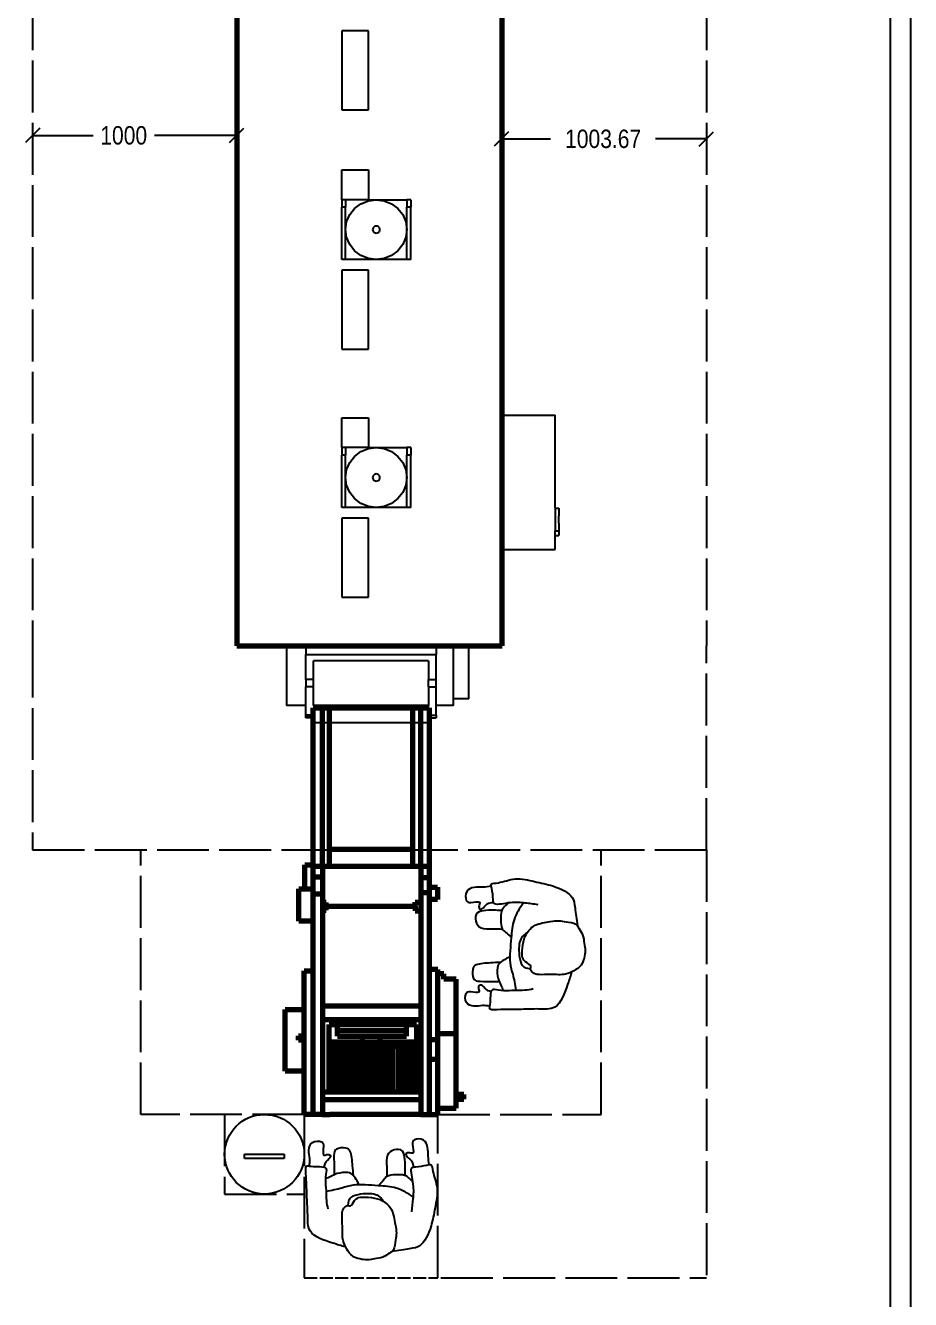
# Model space of a CAD drawing. Header units: millimetres. Extents: x -9564 to 48820, y -25359 to 24346.
# Drawn here: x 43719 to 48054, y -16585 to -10343 of the extents above; entities that cross this region are included whole.
import ezdxf

# ---------------------------------------------------------------- set-up
doc = ezdxf.new("R2010")
doc.units = ezdxf.units.MM
doc.header["$LTSCALE"] = 100
doc.linetypes.add('DASHED2', pattern=[0.762, 0.635, -0.127])
doc.linetypes.add('DASHEDX2', pattern=[3.048, 2.54, -0.508])
for name, color, linetype in [('Area circulacion', 50, 'DASHEDX2'), ('Area proceso', 90, 'DASHEDX2'), ('Cotas secundarias', 81, 'Continuous'), ('Maquinas', 200, 'Continuous'), ('Personal', 20, 'Continuous'), ('Transporte semielaborado', 30, 'Continuous')]:
    doc.layers.add(name, color=color, linetype=linetype)
doc.styles.add('OpenSansCondensed-Light', font='OpenSansCondensed-Light.ttf')
doc.dimstyles.new('Cotas Mateo', dxfattribs={"dimtxt": 90, "dimasz": 70, "dimexe": 0.375, "dimexo": 0.125, "dimgap": 0.1, "dimtad": 1, "dimzin": 12, "dimdsep": 46, "dimtxsty": 'OpenSansCondensed-Light', "dimblk": 'OBLIQUE', "dimcen": 2.5, "dimazin": 3, "dimtfac": 0.5, "dimtmove": 2, "dimatfit": 3, "dimarcsym": 0})

# ---------------------------------------------------------------- blocks, each defined once
blk = doc.blocks.new('pa17-16')
for points, knots in [([(5.62, 2.5537), (5.6188, 2.5427), (5.6154, 2.5253), (5.6223, 2.4901), (5.6346, 2.4293), (5.661, 2.4064), (5.685, 2.3908), (5.7322, 2.3832), (5.7723, 2.3842), (5.7881, 2.3969), (5.8018, 2.4268), (5.8146, 2.4162), (5.8324, 2.4305), (5.8382, 2.4568), (5.8318, 2.5038), (5.8344, 2.5615), (5.8137, 2.5937), (5.7944, 2.6284), (5.7307, 2.6388), (5.7037, 2.6296), (5.6679, 2.626), (5.6442, 2.6055), (5.6228, 2.5961), (5.6214, 2.5667), (5.62, 2.5537)], [0, 0, 0, 0, 0.297584, 0.631064, 1.068635, 1.39533, 1.69617, 2.097861, 2.458938, 2.716293, 3.010442, 3.199165, 3.447293, 3.731671, 4.119196, 4.541864, 4.881702, 5.22714, 5.673063, 5.989311, 6.327668, 6.644571, 6.906626, 7.259736, 7.259736, 7.259736, 7.259736]), ([(5.5575, 2.4391), (5.5549, 2.4218), (5.5525, 2.3852), (5.5491, 2.3329), (5.5712, 2.2599), (5.5431, 2.2589), (5.5029, 2.2526), (5.4793, 2.2435), (5.4785, 2.2813), (5.4499, 2.3438), (5.4658, 2.4235), (5.4776, 2.5033), (5.5116, 2.5798), (5.5552, 2.585), (5.608, 2.5962), (5.6336, 2.6001)], [0, 0, 0, 0, 0.404899, 0.829805, 1.276298, 1.516647, 1.885942, 2.122553, 2.418487, 2.881882, 3.382407, 3.897515, 4.613825, 5.020942, 5.393355, 5.393355, 5.393355, 5.393355]), ([(5.8196, 2.5846), (5.837, 2.5819), (5.8817, 2.5675), (5.9755, 2.5418), (5.972, 2.4609), (5.9791, 2.3926), (5.9812, 2.315), (5.9891, 2.2612), (5.9692, 2.2664), (5.9401, 2.2663), (5.9063, 2.2668), (5.9005, 2.2811), (5.909, 2.3184), (5.9007, 2.3606), (5.9019, 2.4011), (5.8964, 2.4238), (5.8933, 2.4348)], [6.682038, 6.682038, 6.682038, 6.682038, 7.076266, 7.806153, 8.304227, 8.77662, 9.284333, 9.649979, 9.844608, 10.160206, 10.472731, 10.661147, 10.998544, 11.371438, 11.724832, 12.051545, 12.051545, 12.051545, 12.051545]), ([(5.6724, 2.3994), (5.675, 2.3947), (5.6837, 2.383), (5.7041, 2.3718), (5.7348, 2.3697), (5.774, 2.3728), (5.8085, 2.3874), (5.8116, 2.4015), (5.8144, 2.4199)], [0.121052, 0.121052, 0.121052, 0.121052, 0.297289, 0.584433, 0.895396, 1.26174, 1.600834, 1.760925, 1.760925, 1.760925, 1.760925]), ([(5.5522, 2.3809), (5.573, 2.3653), (5.6222, 2.3398), (5.6924, 2.3383), (5.7952, 2.3323), (5.8376, 2.352), (5.881, 2.3613), (5.9019, 2.366)], [0, 0, 0, 0, 0.49262, 0.970296, 1.525877, 1.91054, 2.357805, 2.357805, 2.357805, 2.357805]), ([(5.5552, 2.3206), (5.5597, 2.3147), (5.5706, 2.3043), (5.5892, 2.2916), (5.6248, 2.2913), (5.6613, 2.2967), (5.6731, 2.3154), (5.6858, 2.3299), (5.6912, 2.3378)], [0, 0, 0, 0, 0.262594, 0.520609, 0.853848, 1.185107, 1.43842, 1.738028, 1.738028, 1.738028, 1.738028]), ([(5.5867, 2.2952), (5.5866, 2.2877), (5.5872, 2.2667), (5.5883, 2.1873), (5.6353, 2.19), (5.6673, 2.2128), (5.6606, 2.2618), (5.6599, 2.2881), (5.6606, 2.3008)], [0.078483, 0.078483, 0.078483, 0.078483, 0.321516, 0.797556, 1.122606, 1.448668, 1.830958, 2.166281, 2.166281, 2.166281, 2.166281]), ([(5.7713, 2.3359), (5.7736, 2.3305), (5.7786, 2.3203), (5.7954, 2.2951), (5.8154, 2.2848), (5.8612, 2.2906), (5.8838, 2.3057), (5.8988, 2.3117), (5.9058, 2.3148)], [0, 0, 0, 0, 0.233477, 0.532145, 0.79329, 1.163492, 1.458071, 1.725911, 1.725911, 1.725911, 1.725911]), ([(5.7943, 2.2992), (5.7951, 2.2858), (5.7984, 2.2614), (5.8038, 2.2002), (5.8255, 2.1869), (5.8672, 2.191), (5.8755, 2.2117), (5.8718, 2.2605), (5.8715, 2.286), (5.871, 2.2978)], [0, 0, 0, 0, 0.353805, 0.775896, 1.041599, 1.377968, 1.615337, 2.001902, 2.313716, 2.313716, 2.313716, 2.313716]), ([(5.4915, 2.2484), (5.4936, 2.2374), (5.4981, 2.215), (5.4968, 2.1806), (5.512, 2.1445), (5.5569, 2.147), (5.5634, 2.1681), (5.5498, 2.2128), (5.5753, 2.1995), (5.5912, 2.209), (5.5741, 2.2257), (5.5617, 2.2339), (5.5559, 2.2515), (5.5556, 2.26)], [0, 0, 0, 0, 0.324329, 0.654038, 0.980089, 1.31306, 1.562526, 1.890179, 2.123217, 2.319335, 2.559559, 2.78492, 3.066636, 3.066636, 3.066636, 3.066636]), ([(5.9713, 2.2652), (5.9703, 2.2553), (5.9686, 2.234), (5.9786, 2.2017), (5.9668, 2.1644), (5.9218, 2.1628), (5.9134, 2.1832), (5.9229, 2.229), (5.8988, 2.2135), (5.882, 2.2215), (5.8976, 2.2397), (5.908, 2.248), (5.912, 2.2618), (5.9127, 2.2683)], [0.038839, 0.038839, 0.038839, 0.038839, 0.324329, 0.654038, 0.980089, 1.31306, 1.562526, 1.890179, 2.123217, 2.319335, 2.559559, 2.78492, 2.989829, 2.989829, 2.989829, 2.989829])]:
    blk.add_open_spline(points, degree=3, knots=knots)
blk = doc.blocks.new('_OBLIQUE')
at = {"color": 0, "linetype": 'ByBlock'}
blk.add_line((-0.5, -0.5), (0.5, 0.5), dxfattribs=at)
blk = doc.blocks.new('*D64')
at = {"layer": 'Cotas secundarias', "color": 0, "lineweight": -2, "transparency": 16777216}
for p, q in [((43753.7, -10882.1), (43753.7, -10881.9)), ((43753.7, -10882.2), (44049.7, -10882.2)), ((44753.7, -10882.2), (44349.9, -10882.2)), ((44753.7, -10882.4), (44753.7, -10882.6))]:
    blk.add_line(p, q, dxfattribs=at)
at = {"layer": 'Defpoints', "color": 0, "transparency": 16777216}
for p in [(43753.7, -10882.2), (43753.7, -10882.2), (44753.7, -10882.2)]:
    blk.add_point(p, dxfattribs=at)
at = {"layer": 'Cotas secundarias', "color": 0, "lineweight": -2, "transparency": 16777216, "xscale": 70, "yscale": 70, "zscale": 70, "rotation": 180}
blk.add_blockref('_OBLIQUE', (43753.7, -10882.2), dxfattribs=at)
at = {"layer": 'Cotas secundarias', "color": 0, "lineweight": -2, "transparency": 16777216, "xscale": 70, "yscale": 70, "zscale": 70}
blk.add_blockref('_OBLIQUE', (44753.7, -10882.2), dxfattribs=at)
at = {"layer": 'Cotas secundarias', "color": 0, "transparency": 16777216, "insert": (44199.8, -10882.2), "char_height": 90, "attachment_point": 5, "style": 'OpenSansCondensed-Light'}
blk.add_mtext('1000', dxfattribs=at)
blk = doc.blocks.new('*D65')
at = {"layer": 'Cotas secundarias', "color": 0, "lineweight": -2, "transparency": 16777216}
for p, q in [((46050, -10882.4), (46050, -10899.7)), ((46050, -10899.3), (46290.8, -10899.3)), ((47053.7, -10899.3), (46805.3, -10899.3)), ((47053.7, -10882.4), (47053.7, -10899.7))]:
    blk.add_line(p, q, dxfattribs=at)
at = {"layer": 'Defpoints', "color": 0, "transparency": 16777216}
for p in [(46050, -10882.2), (47053.7, -10882.2), (47053.7, -10899.3)]:
    blk.add_point(p, dxfattribs=at)
at = {"layer": 'Cotas secundarias', "color": 0, "lineweight": -2, "transparency": 16777216, "xscale": 70, "yscale": 70, "zscale": 70, "rotation": 180}
blk.add_blockref('_OBLIQUE', (46050, -10899.3), dxfattribs=at)
at = {"layer": 'Cotas secundarias', "color": 0, "lineweight": -2, "transparency": 16777216, "xscale": 70, "yscale": 70, "zscale": 70}
blk.add_blockref('_OBLIQUE', (47053.7, -10899.3), dxfattribs=at)
at = {"layer": 'Cotas secundarias', "color": 0, "transparency": 16777216, "insert": (46548, -10899.3), "char_height": 90, "attachment_point": 5, "style": 'OpenSansCondensed-Light'}
blk.add_mtext('1003.67', dxfattribs=at)

msp = doc.modelspace()

# ---------------------------------------------------------------- linework, layer by layer
for p, q in [((47953.695, -4561.036), (47953.695, -23758.736)), ((48053.695, -4961.036), (48053.695, -23858.736)), ((46053.695, -13382.233), (46050.029, -13382.233))]:
    msp.add_line(p, q)
at = {"color": 3, "linetype": 'DASHED2'}
msp.add_line((45083.933, -16478.111), (45738.754, -16478.111), dxfattribs=at)
at = {"layer": 'Area circulacion', "color": 2}
for p in [(47053.695, -14382.233), (45753.695, -16478.111)]:
    msp.add_line(p, (47053.695, -16478.111), dxfattribs=at)
at = {"layer": 'Area proceso', "color": 3}
for p, q in [((43753.695, -8382.233), (43753.695, -13382.233)), ((47053.695, -8382.233), (47053.695, -13382.233)), ((43753.695, -13382.233), (43753.695, -14382.233)), ((47053.695, -14382.233), (47053.695, -13382.233)), ((43753.695, -14382.233), (47053.695, -14382.233)), ((44283.933, -15678.111), (44283.933, -14382.233)), ((46538.754, -15678.111), (46538.754, -14382.233)), ((45083.933, -15678.111), (44283.933, -15678.111)), ((44693.933, -15678.111), (44693.933, -16068.111)), ((45083.933, -15678.111), (45083.933, -16478.111)), ((45738.754, -16478.111), (45738.754, -15678.111)), ((45738.754, -15678.111), (46538.754, -15678.111)), ((44693.933, -16068.111), (45083.933, -16068.111))]:
    msp.add_line(p, q, dxfattribs=at)
at = {"layer": 'Area proceso'}
msp.add_line((45083.933, -15678.111), (44693.933, -15678.111), dxfattribs=at)
at = {"layer": 'Maquinas', "lineweight": 100}
for p, q in [((44753.695, -8382.233), (44753.695, -13382.233)), ((46053.695, -13382.233), (46053.695, -8382.233)), ((44753.695, -13382.233), (46053.695, -13382.233)), ((45127.628, -15678.111), (45127.628, -13686.447)), ((45127.628, -13686.447), (45696.406, -13686.447)), ((45173.812, -14461.212), (45173.812, -13686.447)), ((45207.727, -14461.212), (45207.727, -13686.447)), ((45615.721, -14461.212), (45615.721, -13686.447)), ((45654.633, -14461.212), (45654.633, -13686.447)), ((45696.406, -13686.447), (45696.406, -15678.111)), ((45207.727, -14379.193), (45615.721, -14379.193)), ((45087.418, -14572.109), (45087.418, -14455.242)), ((45087.418, -14455.242), (45127.628, -14455.242)), ((45127.628, -14461.212), (45696.406, -14461.212)), ((45173.812, -14461.212), (45173.812, -15678.111)), ((45654.633, -14461.212), (45654.633, -15678.111)), ((45173.812, -14515.056), (45127.628, -14515.056)), ((45696.406, -14518.1), (45654.633, -14518.1)), ((45057.901, -14731.962), (45057.901, -14572.109)), ((45057.901, -14572.109), (45087.418, -14572.109)), ((45087.418, -14572.109), (45127.628, -14572.109)), ((45173.812, -14598.802), (45127.628, -14598.802)), ((45696.406, -14592.793), (45654.633, -14592.793)), ((45696.406, -14564.18), (45736.033, -14564.18)), ((45736.033, -14564.18), (45736.033, -14624.379)), ((45191.069, -14638.944), (45173.812, -14638.944)), ((45191.069, -14676.486), (45191.069, -14638.944)), ((45191.069, -14657.715), (45626.655, -14657.715)), ((45626.655, -14657.715), (45626.655, -14638.243)), ((45626.655, -14638.243), (45654.633, -14638.243)), ((45626.655, -14657.715), (45626.655, -14680.954)), ((45736.033, -14624.379), (45696.406, -14624.379)), ((45173.812, -14676.486), (45191.069, -14676.486)), ((45626.655, -14680.954), (45654.633, -14680.954)), ((45127.628, -14731.962), (45057.901, -14731.962)), ((45083.933, -15678.111), (45083.933, -14974.542)), ((45083.933, -14974.542), (45127.628, -14974.542)), ((45738.754, -14968.645), (45696.406, -14968.645)), ((45738.754, -15678.111), (45738.754, -14968.645)), ((45767.704, -14989.515), (45738.754, -14989.515)), ((45767.704, -15015.02), (45767.704, -14989.515)), ((45827.918, -15015.02), (45767.704, -15015.02)), ((45827.918, -15646.887), (45827.918, -15015.02)), ((44991.362, -15466.035), (44991.362, -15164.199)), ((44991.362, -15164.199), (45083.933, -15164.199)), ((45654.633, -15146.917), (45173.812, -15146.917)), ((45206.906, -15566.513), (45206.906, -15237.271)), ((45206.906, -15237.271), (45633.538, -15237.271)), ((45246.712, -15294.779), (45246.712, -15237.271)), ((45246.712, -15266.025), (45584.604, -15266.025)), ((45584.604, -15294.779), (45584.604, -15237.271)), ((45633.538, -15237.271), (45633.538, -15566.513)), ((45827.918, -15282.84), (45738.754, -15282.84)), ((45055.189, -15314.156), (45055.189, -15292.1)), ((45055.189, -15292.1), (45083.933, -15292.1)), ((45083.933, -15314.156), (45055.189, -15314.156)), ((45633.538, -15323.852), (45206.906, -15323.852)), ((45206.906, -15343.674), (45633.538, -15343.674)), ((45224.249, -15566.513), (45224.249, -15344.469)), ((45224.249, -15344.469), (45242.6, -15344.469)), ((45242.6, -15344.469), (45242.6, -15566.513)), ((45246.712, -15294.779), (45584.604, -15294.779)), ((45270.501, -15566.513), (45270.501, -15344.469)), ((45270.501, -15344.469), (45288.852, -15344.469)), ((45288.852, -15344.469), (45288.852, -15566.513)), ((45316.585, -15566.513), (45316.585, -15344.469)), ((45316.585, -15344.469), (45334.936, -15344.469)), ((45334.936, -15344.469), (45334.936, -15566.513)), ((45362.837, -15566.513), (45362.837, -15344.469)), ((45362.837, -15344.469), (45381.188, -15344.469)), ((45381.188, -15344.469), (45381.188, -15566.513)), ((45408.075, -15566.513), (45408.075, -15344.469)), ((45408.075, -15344.469), (45426.425, -15344.469)), ((45426.425, -15344.469), (45426.425, -15566.513)), ((45454.326, -15566.513), (45454.326, -15344.469)), ((45454.326, -15344.469), (45472.677, -15344.469)), ((45455.709, -15323.852), (45455.709, -15294.779)), ((45472.677, -15344.469), (45472.677, -15566.513)), ((45500.411, -15566.513), (45500.411, -15344.469)), ((45500.411, -15344.469), (45518.762, -15344.469)), ((45518.762, -15344.469), (45518.762, -15566.513)), ((45546.663, -15566.513), (45546.663, -15344.469)), ((45546.663, -15344.469), (45565.013, -15344.469)), ((45565.013, -15344.469), (45565.013, -15566.513)), ((45591.559, -15566.513), (45591.559, -15344.469)), ((45591.559, -15344.469), (45609.909, -15344.469)), ((45609.909, -15344.469), (45609.909, -15566.513)), ((45633.538, -15343.674), (45633.538, -15323.852)), ((45738.754, -15312.3), (45696.406, -15312.3)), ((45738.754, -15408.053), (45696.406, -15408.053)), ((45083.933, -15466.035), (44991.362, -15466.035)), ((45173.812, -15566.513), (45654.633, -15566.513)), ((45864.974, -15579.642), (45827.918, -15579.642)), ((45864.974, -15602.83), (45864.974, -15579.642)), ((45173.812, -15605.095), (45654.633, -15605.095)), ((45738.754, -15646.887), (45827.918, -15646.887)), ((45827.918, -15602.83), (45864.974, -15602.83)), ((45127.628, -15678.111), (45083.933, -15678.111)), ((45172.163, -15678.111), (45127.628, -15678.111)), ((45172.163, -15678.111), (45209.387, -15678.111)), ((45653.123, -15678.111), (45209.387, -15678.111)), ((45653.123, -15678.111), (45696.406, -15678.111)), ((45696.406, -15678.111), (45738.754, -15678.111))]:
    msp.add_line(p, q, dxfattribs=at)
at = {"layer": 'Maquinas'}
for p, q in [((44753.695, -13382.233), (44753.695, -8382.233)), ((46050.029, -12251.992), (46050.029, -8382.233)), ((45399.408, -10369.804), (45267.896, -10369.804)), ((45267.896, -10369.804), (45267.896, -10756.348)), ((45399.408, -10756.348), (45399.408, -10369.804)), ((45267.896, -10756.348), (45399.408, -10756.348)), ((45267.896, -11196.92), (45267.896, -11050.525)), ((45267.896, -11050.525), (45399.408, -11050.525)), ((45399.408, -11050.525), (45399.408, -11196.92)), ((45286.684, -11196.92), (45267.896, -11196.92)), ((45267.896, -11196.92), (45267.896, -11233.519)), ((45286.684, -11233.519), (45267.896, -11233.519)), ((45267.896, -11489.709), (45267.896, -11233.519)), ((45399.408, -11196.92), (45286.684, -11196.92)), ((45286.684, -11196.92), (45286.684, -11233.519)), ((45286.684, -11343.315), (45286.684, -11233.519)), ((45330.705, -11239.798), (45361.834, -11216.533)), ((45361.834, -11216.533), (45398.083, -11201.908)), ((45398.083, -11201.908), (45436.983, -11196.92)), ((45399.408, -11196.92), (45436.983, -11196.92)), ((45436.983, -11196.92), (45475.884, -11201.908)), ((45436.983, -11196.92), (45587.283, -11196.92)), ((45475.884, -11201.908), (45512.133, -11216.533)), ((45512.133, -11216.533), (45543.261, -11239.798)), ((45587.283, -11196.92), (45587.283, -11233.519)), ((45606.07, -11196.92), (45587.283, -11196.92)), ((45606.07, -11233.519), (45587.283, -11233.519)), ((45587.283, -11343.315), (45587.283, -11233.519)), ((45606.07, -11196.92), (45606.07, -11233.519)), ((45606.07, -11489.709), (45606.07, -11233.519)), ((45291.805, -11305.425), (45306.82, -11270.117)), ((45306.82, -11270.117), (45330.705, -11239.798)), ((45543.261, -11239.798), (45567.146, -11270.117)), ((45567.146, -11270.117), (45582.161, -11305.425)), ((45286.684, -11343.315), (45291.805, -11305.425)), ((45291.805, -11381.204), (45286.684, -11343.315)), ((45286.684, -11489.709), (45286.684, -11343.315)), ((45419.82, -11338.835), (45419.214, -11343.315)), ((45419.214, -11343.315), (45419.82, -11347.794)), ((45421.595, -11334.661), (45419.82, -11338.835)), ((45419.82, -11347.794), (45421.595, -11351.968)), ((45424.419, -11331.077), (45421.595, -11334.661)), ((45421.595, -11351.968), (45424.419, -11355.553)), ((45428.099, -11328.326), (45424.419, -11331.077)), ((45424.419, -11355.553), (45428.099, -11358.303)), ((45432.384, -11326.597), (45428.099, -11328.326)), ((45428.099, -11358.303), (45432.384, -11360.032)), ((45436.983, -11326.007), (45432.384, -11326.597)), ((45441.582, -11326.597), (45436.983, -11326.007)), ((45445.868, -11328.326), (45441.582, -11326.597)), ((45441.582, -11360.032), (45445.868, -11358.303)), ((45449.548, -11331.077), (45445.868, -11328.326)), ((45445.868, -11358.303), (45449.548, -11355.553)), ((45452.372, -11334.661), (45449.548, -11331.077)), ((45449.548, -11355.553), (45452.372, -11351.968)), ((45454.147, -11338.835), (45452.372, -11334.661)), ((45452.372, -11351.968), (45454.147, -11347.794)), ((45454.752, -11343.315), (45454.147, -11338.835)), ((45454.147, -11347.794), (45454.752, -11343.315)), ((45582.161, -11305.425), (45587.283, -11343.315)), ((45587.283, -11343.315), (45582.161, -11381.204)), ((45587.283, -11489.709), (45587.283, -11343.315)), ((45306.82, -11416.512), (45291.805, -11381.204)), ((45330.705, -11446.831), (45306.82, -11416.512)), ((45432.384, -11360.032), (45436.983, -11360.622)), ((45436.983, -11360.622), (45441.582, -11360.032)), ((45567.146, -11416.512), (45543.261, -11446.831)), ((45582.161, -11381.204), (45567.146, -11416.512)), ((45361.834, -11470.096), (45330.705, -11446.831)), ((45398.083, -11484.721), (45361.834, -11470.096)), ((45512.133, -11470.096), (45475.884, -11484.721)), ((45543.261, -11446.831), (45512.133, -11470.096)), ((45286.684, -11489.709), (45267.896, -11489.709)), ((45399.408, -11542.349), (45267.896, -11542.349)), ((45267.896, -11542.349), (45267.896, -11928.894)), ((45436.983, -11489.709), (45286.684, -11489.709)), ((45436.983, -11489.709), (45398.083, -11484.721)), ((45399.408, -11928.894), (45399.408, -11542.349)), ((45475.884, -11484.721), (45436.983, -11489.709)), ((45587.283, -11489.709), (45436.983, -11489.709)), ((45606.07, -11489.709), (45587.283, -11489.709)), ((45267.896, -11928.894), (45399.408, -11928.894)), ((45267.896, -12411.451), (45267.896, -12265.057)), ((45267.896, -12265.057), (45399.408, -12265.057)), ((45399.408, -12265.057), (45399.408, -12411.451)), ((46050.029, -12251.992), (46313.053, -12251.992)), ((46050.029, -12251.992), (46050.029, -12910.769)), ((46313.053, -12708.67), (46313.053, -12251.992)), ((45286.684, -12411.451), (45267.896, -12411.451)), ((45267.896, -12411.451), (45267.896, -12448.05)), ((45399.408, -12411.451), (45286.684, -12411.451)), ((45286.684, -12411.451), (45286.684, -12448.05)), ((45361.834, -12431.065), (45398.083, -12416.44)), ((45398.083, -12416.44), (45436.983, -12411.451)), ((45399.408, -12411.451), (45436.983, -12411.451)), ((45436.983, -12411.451), (45475.884, -12416.44)), ((45436.983, -12411.451), (45587.283, -12411.451)), ((45475.884, -12416.44), (45512.133, -12431.065)), ((45587.283, -12411.451), (45587.283, -12448.05)), ((45606.07, -12411.451), (45587.283, -12411.451)), ((45606.07, -12411.451), (45606.07, -12448.05)), ((45286.684, -12448.05), (45267.896, -12448.05)), ((45267.896, -12704.241), (45267.896, -12448.05)), ((45286.684, -12557.846), (45286.684, -12448.05)), ((45306.82, -12484.649), (45330.705, -12454.329)), ((45330.705, -12454.329), (45361.834, -12431.065)), ((45512.133, -12431.065), (45543.261, -12454.329)), ((45543.261, -12454.329), (45567.146, -12484.649)), ((45606.07, -12448.05), (45587.283, -12448.05)), ((45587.283, -12557.846), (45587.283, -12448.05)), ((45606.07, -12704.241), (45606.07, -12448.05)), ((45286.684, -12557.846), (45291.805, -12519.956)), ((45291.805, -12519.956), (45306.82, -12484.649)), ((45428.099, -12542.858), (45424.419, -12545.608)), ((45432.384, -12541.129), (45428.099, -12542.858)), ((45436.983, -12540.539), (45432.384, -12541.129)), ((45441.582, -12541.129), (45436.983, -12540.539)), ((45445.868, -12542.858), (45441.582, -12541.129)), ((45449.548, -12545.608), (45445.868, -12542.858)), ((45567.146, -12484.649), (45582.161, -12519.956)), ((45582.161, -12519.956), (45587.283, -12557.846)), ((45291.805, -12595.736), (45286.684, -12557.846)), ((45286.684, -12704.241), (45286.684, -12557.846)), ((45306.82, -12631.044), (45291.805, -12595.736)), ((45419.82, -12553.367), (45419.214, -12557.846)), ((45419.214, -12557.846), (45419.82, -12562.326)), ((45421.595, -12549.193), (45419.82, -12553.367)), ((45419.82, -12562.326), (45421.595, -12566.5)), ((45424.419, -12545.608), (45421.595, -12549.193)), ((45421.595, -12566.5), (45424.419, -12570.084)), ((45424.419, -12570.084), (45428.099, -12572.835)), ((45428.099, -12572.835), (45432.384, -12574.564)), ((45432.384, -12574.564), (45436.983, -12575.154)), ((45436.983, -12575.154), (45441.582, -12574.564)), ((45441.582, -12574.564), (45445.868, -12572.835)), ((45445.868, -12572.835), (45449.548, -12570.084)), ((45452.372, -12549.193), (45449.548, -12545.608)), ((45449.548, -12570.084), (45452.372, -12566.5)), ((45454.147, -12553.367), (45452.372, -12549.193)), ((45452.372, -12566.5), (45454.147, -12562.326)), ((45454.752, -12557.846), (45454.147, -12553.367)), ((45454.147, -12562.326), (45454.752, -12557.846)), ((45582.161, -12595.736), (45567.146, -12631.044)), ((45587.283, -12557.846), (45582.161, -12595.736)), ((45587.283, -12704.241), (45587.283, -12557.846)), ((45330.705, -12661.363), (45306.82, -12631.044)), ((45361.834, -12684.628), (45330.705, -12661.363)), ((45543.261, -12661.363), (45512.133, -12684.628)), ((45567.146, -12631.044), (45543.261, -12661.363)), ((45286.684, -12704.241), (45267.896, -12704.241)), ((45436.983, -12704.241), (45286.684, -12704.241)), ((45398.083, -12699.253), (45361.834, -12684.628)), ((45436.983, -12704.241), (45398.083, -12699.253)), ((45475.884, -12699.253), (45436.983, -12704.241)), ((45587.283, -12704.241), (45436.983, -12704.241)), ((45512.133, -12684.628), (45475.884, -12699.253)), ((45606.07, -12704.241), (45587.283, -12704.241)), ((46313.053, -12708.67), (46331.84, -12708.67)), ((46313.053, -12708.67), (46313.053, -12818.466)), ((46331.84, -12708.67), (46331.84, -12745.878)), ((45399.408, -12756.881), (45267.896, -12756.881)), ((45267.896, -12756.881), (45267.896, -13143.425)), ((45399.408, -13143.425), (45399.408, -12756.881)), ((46331.84, -12781.257), (46331.84, -12745.878)), ((46331.84, -12781.257), (46331.84, -12818.466)), ((46313.053, -12818.466), (46331.84, -12818.466)), ((46313.053, -12842.215), (46313.053, -12818.466)), ((46313.053, -12842.215), (46331.84, -12842.215)), ((46313.053, -12910.769), (46313.053, -12842.215)), ((46331.84, -12818.466), (46331.84, -12842.215)), ((46050.029, -12910.769), (46313.053, -12910.769)), ((46050.029, -13382.233), (46050.029, -12910.769)), ((45267.896, -13143.425), (45399.408, -13143.425)), ((44997.932, -13382.233), (44753.695, -13382.233)), ((44997.932, -13382.233), (45091.869, -13382.233)), ((44997.932, -13382.233), (44997.932, -13675.022)), ((45091.869, -13382.233), (45730.642, -13382.233)), ((45091.869, -13382.233), (45091.869, -13424.504)), ((45730.642, -13382.233), (45815.186, -13382.233)), ((45730.642, -13382.233), (45730.642, -13424.504)), ((45815.186, -13642.807), (45815.186, -13382.233)), ((45815.186, -13382.233), (45890.336, -13382.233)), ((45890.336, -13382.233), (46050.029, -13382.233)), ((45890.336, -13642.807), (45890.336, -13382.233)), ((45091.869, -13546.871), (45091.869, -13424.504)), ((45091.869, -13424.504), (45730.642, -13424.504)), ((45693.067, -13455.43), (45129.444, -13455.43)), ((45129.444, -13546.871), (45129.444, -13455.43)), ((45693.067, -13455.43), (45693.067, -13546.927)), ((45730.642, -13546.927), (45730.642, -13424.504)), ((45129.444, -13546.871), (45091.869, -13546.871)), ((45091.869, -13546.871), (45091.869, -13583.582)), ((45129.444, -13583.582), (45091.869, -13583.582)), ((45091.869, -13675.022), (45091.869, -13583.582)), ((45129.444, -13583.582), (45129.444, -13546.871)), ((45129.444, -13675.022), (45129.444, -13583.582)), ((45693.067, -13546.927), (45730.642, -13546.927)), ((45693.067, -13583.526), (45693.067, -13546.927)), ((45693.067, -13583.526), (45730.642, -13583.526)), ((45693.067, -13583.526), (45693.067, -13675.022)), ((45730.642, -13583.526), (45730.642, -13546.927)), ((45730.642, -13675.022), (45730.642, -13583.526)), ((45815.186, -13675.022), (45815.186, -13642.807)), ((45890.336, -13642.807), (45815.186, -13642.807)), ((45091.869, -13675.022), (44997.932, -13675.022)), ((45091.869, -13721.698), (45091.869, -13675.022)), ((45129.444, -13721.698), (45091.869, -13721.698)), ((45091.869, -13723.699), (45091.869, -13721.698)), ((45129.444, -13723.71), (45091.869, -13723.699)), ((45091.869, -13733.42), (45091.869, -13723.699)), ((45693.067, -13675.022), (45129.444, -13675.022)), ((45129.444, -13687.571), (45693.067, -13687.571)), ((45129.444, -13721.698), (45129.444, -13687.571)), ((45129.444, -13723.71), (45129.444, -13721.698)), ((45129.444, -13723.71), (45129.444, -13733.431)), ((45693.067, -13721.796), (45693.067, -13687.571)), ((45693.067, -13721.796), (45730.642, -13721.796)), ((45693.067, -13721.796), (45693.067, -13735.334)), ((45815.186, -13675.022), (45730.642, -13675.022)), ((45730.642, -13721.796), (45730.642, -13675.022)), ((45730.642, -13721.796), (45730.642, -13735.334)), ((45730.642, -13722.574), (45730.642, -13722.629)), ((45129.444, -13733.431), (45091.869, -13733.42)), ((45091.869, -13735.431), (45091.869, -13733.42)), ((45129.444, -13735.431), (45091.869, -13735.431)), ((45129.444, -13735.431), (45129.444, -13733.431)), ((45129.444, -13757.615), (45129.444, -13735.431)), ((45129.444, -13757.615), (45693.067, -13757.615)), ((45693.067, -13735.334), (45730.642, -13735.334)), ((45693.067, -13757.615), (45693.067, -13735.334))]:
    msp.add_line(p, q, dxfattribs=at)
at = {"layer": 'Maquinas', "lineweight": 100}
for points in [[(45654.633, -15215.213), (45173.812, -15215.213)], [(45367.235, -15294.779), (45367.235, -15323.852)]]:
    msp.add_lwpolyline(points, dxfattribs=at)
at = {"layer": 'Transporte semielaborado'}
for p, q in [((44791.433, -15893.111), (44791.433, -15873.111)), ((44791.433, -15873.111), (44888.933, -15873.111)), ((44888.933, -15893.111), (44791.433, -15893.111)), ((44888.933, -15873.111), (44986.433, -15873.111)), ((44946.433, -15893.111), (44888.933, -15893.111)), ((44986.433, -15893.111), (44946.433, -15893.111)), ((44986.433, -15873.111), (44986.433, -15893.111))]:
    msp.add_line(p, q, dxfattribs=at)
msp.add_circle((44888.933, -15873.111), 195, dxfattribs=at)

# ---------------------------------------------------------------- block references
at = {"layer": 'Personal', "xscale": 1223.938118895808, "yscale": 1223.938118895808, "zscale": 1223.938118895808}
for p, rotation in [((43561.206, -7718.985), 267.3569437258109), ((52476.434, -13318.965), 178.7466901628452)]:
    msp.add_blockref('pa17-16', p, dxfattribs=dict(at, rotation=rotation))

# ---------------------------------------------------------------- dimensions: what is measured, and where the dimension line sits
at = {"layer": 'Cotas secundarias'}
for base, p1, p2, picture, middle in [((43753.695, -10882.233), (44753.695, -10882.233), (43753.695, -10882.233), '*D64', (44199.837, -10882.233)), ((47053.695, -10899.331), (46050.029, -10882.233), (47053.695, -10882.233), '*D65', (46548.038, -10899.331))]:
    dim = msp.add_linear_dim(base=base, p1=p1, p2=p2, dimstyle='Cotas Mateo', dxfattribs=at)
    dim.commit()
    dim.dimension.update_dxf_attribs({"geometry": picture, "text_midpoint": middle, "dimtype": 160})

doc.saveas('drawing.dxf')
